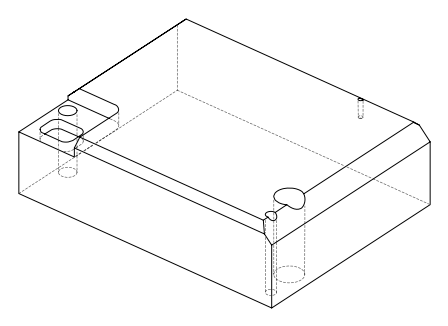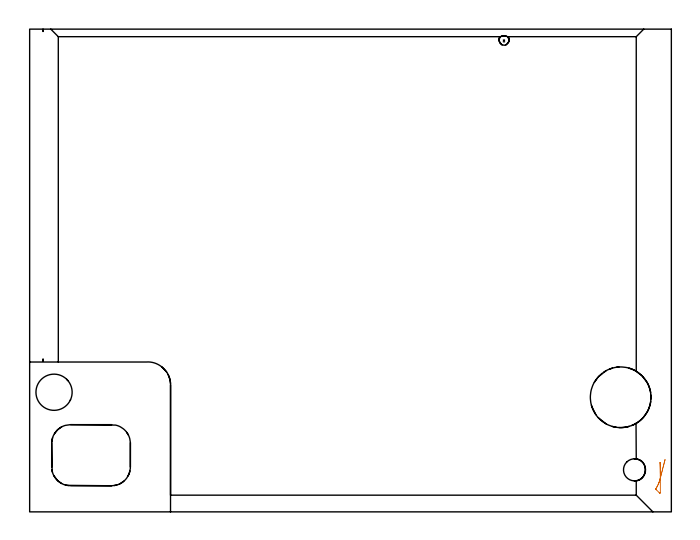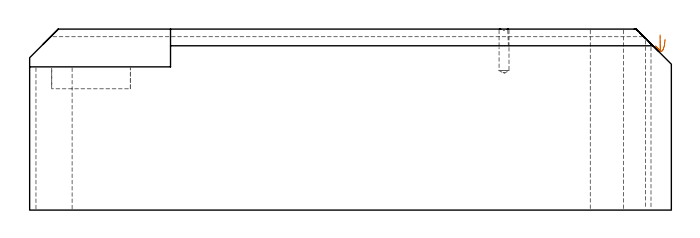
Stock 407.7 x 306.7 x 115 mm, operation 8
(PLAN: 14 operations, 8 tool changes, 63.9 min)
(1 SPOT_DRILL | STEP1HOLE_2 | NXT0321_9005460120000 | 0.03 min | 1 mm3)
(2 SPOT_DRILL_1 | STEP1POCKET | NXT0321_9005460120000 | 0.03 min | 0 mm3)
(3 INDEXABLE_INSERT_DRILL_THROUGH_HOLE_FROM_SOLID | STEP1HOLE_1 | NXT0302_017 | 0.39 min | 47718 mm3)
(4 DRILL_BLIND_HOLE_INTO_CENTER | STEP1HOLE_2 | UGT0301_207 | 0.06 min | 792 mm3)
(5 GUN_DRILL_THROUGH_HOLE | STEP1HOLE_2 | UGT0307_006 | 0.56 min | 6514 mm3)
(6 DRILL_TO_ENLARGE_THROUGH_HOLE | STEP1HOLE_2 | NXT0301_104 | 0.49 min | 10354 mm3)
(7 DRILL_BLIND_HOLE_INTO_CENTER_1 | STEP1POCKET | UGT0301_185 | 0.12 min | 828 mm3)
(8 AREA_MILL | FG_CHAMFER_SURFACE | UGT0205_001 | 19.6 min | 76120 mm3)
(9 AREA_MILL_1 | FG_CHAMFER_SURFACE_1 | UGT0205_001 | 12.08 min | 36293 mm3)
(10 AREA_MILL_2 | FG_CHAMFER_SURFACE_2 | UGT0205_001 | 6.15 min | 4265 mm3)
(11 AREA_MILL_3 | FG_CHAMFER_SURFACE_3 | UGT0205_001 | 9.89 min | 17171 mm3)
(12 MILL_CORNER_NOTCH_RECTANGULAR | CORNER_NOTCH_RECTANGULAR | UGT0201_105 | Follow Part, ap 5.5, ae 75% | 7.18 min | 191849 mm3)
(13 MILL_RECTANGULAR_POCKET | POCKET_RECTANGULAR_STRAIGHT | UGT0201_105 | Follow Part, ap 5.5, ae 75% | 0.94 min | 25266 mm3)
(14 MILL_THROUGH_HOLE_FROM_SOLID_MATERIAL | STEP1HOLE | UGT0201_018 | Circular | 6.44 min | 133054 mm3)
(TOOL NXT0321_9005460120000 | NC Spot Drill, 142deg, 12mm, Carbide, Uncoated | D12 PA142 FL30 Z2)
(TOOL NXT0302_017 | Index. Insert Drill 23mm [880-D2300L25-05] | D23 PA176 FL115 Z2)
(TOOL UGT0301_207 | Twist Drill 9.2 mm | D9.2 PA118 FL80 Z2)
(TOOL UGT0307_006 | Gun Drill 9 mm | D9 PA130 FL24 Z1)
(TOOL NXT0301_104 | Carbide Drill 14mm [860.1-1400-112A1-MM 2214] | D14 PA140 FL123 Z2)
(TOOL UGT0301_185 | Twist Drill 6.3 mm | D6.3 PA118 FL61 Z2)
(TOOL UGT0205_001 | Chamfer Mill 20 x 3 x 45 deg. | D20 FL50 Z2)
(TOOL UGT0201_105 | End Mill 22 mm | D22 FL25 Z2)
(TOOL UGT0201_018 | End mill 30 mm | D30 FL50 Z4)
(OP 8 AREA_MILL, part 2 of 2)
G0 X400.55 Y31.378 Z111.351
G1 Y31.354 Z110.479
X400.552 Y31.254 Z109.613
X400.555 Y31.079 Z108.758
X400.559 Y30.83 Z107.922
X400.564 Y30.509 Z107.111
X400.57 Y30.119 Z106.331
X400.577 Y29.662 Z105.587
X400.586 Y29.142 Z104.887
X400.595 Y28.563 Z104.234
X400.605 Y27.93 Z103.634
X400.616 Y27.246 Z103.092
X400.628 Y26.518 Z102.612
X400.64 Y25.751 Z102.197
X400.653 Y24.951 Z101.85
X400.667 Y24.123 Z101.574
X400.68 Y23.275 Z101.372
X400.694 Y22.412 Z101.244
X400.708 Y21.541 Z101.192
X400.715 Y21.153 Z101.185
X400.714 Y12.221 Z101.186
X400.708 Y12.01 Z101.192
X400.483 Y12.006 Z101.417
X400.333 Y12.007 Z101.567
X400.215 Y12.01 Z101.685
X400.159 Y12.05 Z101.741
X399.973 Y12.227 Z101.927
X398.184 Y14.013 Z103.716
X398.05 Y14.148 Z103.85
X397.862 Y14.338 Z104.038
X397.769 Y14.436 Z104.131
X397.73 Y14.479 Z104.171
X398.05 Y15.005 Z103.85
X398.346 Y15.502 Z103.554
X398.52 Y15.8 Z103.38
X398.67 Y16.068 Z103.23
X398.936 Y16.558 Z102.964
X398.982 Y16.647 Z102.918
X399.004 Y16.693 Z102.896
X399.262 Y17.258 Z102.638
X399.408 Y17.586 Z102.492
X399.532 Y17.878 Z102.368
X399.781 Y18.479 Z102.119
X399.793 Y18.509 Z102.107
X399.822 Y18.589 Z102.078
X400.025 Y19.168 Z101.875
X400.094 Y19.373 Z101.806
X400.241 Y19.844 Z101.659
X400.367 Y20.266 Z101.533
X400.442 Y20.534 Z101.458
X400.61 Y21.159 Z101.29
X400.631 Y21.237 Z101.269
X400.708 Y21.541 Z101.192
X400.92 Y22.37 Z101.019
X401.135 Y23.209 Z100.921
X401.351 Y24.054 Z100.9
X401.567 Y24.898 Z100.954
X401.781 Y25.734 Z101.084
X401.991 Y26.555 Z101.289
X402.196 Y27.356 Z101.567
X402.394 Y28.131 Z101.916
X402.584 Y28.873 Z102.334
X402.764 Y29.577 Z102.816
X402.933 Y30.238 Z103.36
X403.09 Y30.85 Z103.962
X403.233 Y31.409 Z104.616
X403.361 Y31.911 Z105.318
X403.474 Y32.352 Z106.062
X403.57 Y32.728 Z106.844
X403.649 Y33.036 Z107.656
X403.71 Y33.275 Z108.493
G0 Z125.
M5
M2
